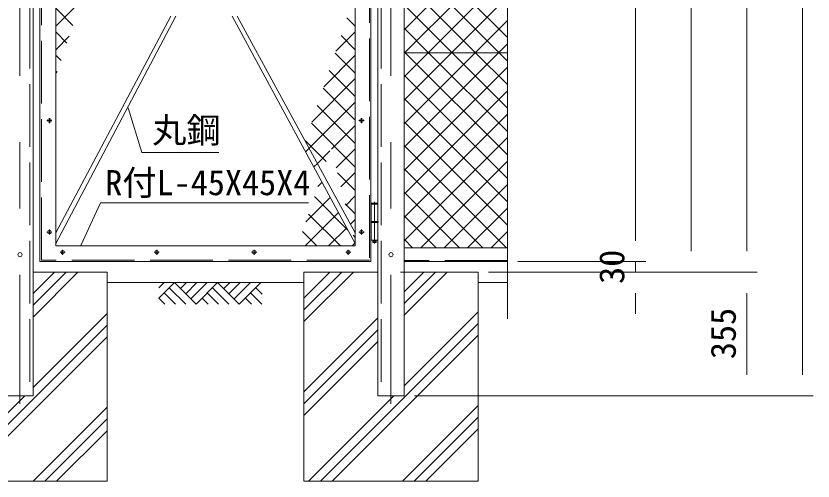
# Model space of a CAD drawing. Units: millimetres, scale not verified. Extents: x -6300 to 6300, y -4455 to 4455.
# Drawn here: x -3402 to -1114, y -967 to 369 of the extents above; entities that cross this region are included whole.
import ezdxf
from ezdxf.enums import TextEntityAlignment as Align

# ---------------------------------------------------------------- set-up
doc = ezdxf.new("R2010")
doc.units = ezdxf.units.MM
doc.header["$LTSCALE"] = 30
doc.linetypes.add('DASHED', pattern=[7.5, 6, -1.5])
doc.linetypes.add('USER1', pattern=[50.8, 31.75, -6.35, 6.35, -6.35])
for name, color, linetype, lineweight in [('0-2_D-STR3', 3, 'Continuous', 13), ('0-3_D-STR-DIM', 7, 'Continuous', 9), ('0-4_D-STR1', 1, 'Continuous', 18), ('0-5_D-STR4', 7, 'Continuous', 9), ('0-7_D-BMK', 2, 'USER1', 13), ('0-8_D-DCR-HCH', 7, 'Continuous', 9)]:
    doc.layers.add(name, color=color, linetype=linetype, lineweight=lineweight)
doc.styles.add('ＭＳ ゴシック', font='')
doc.styles.get('ＭＳ ゴシック').set_extended_font_data('MS Gothic')

msp = doc.modelspace()

# ---------------------------------------------------------------- linework, layer by layer
at = {"layer": '0-2_D-STR3'}
for p, q in [((-2288.08, 329.02), (-1991.4, 625.69)), ((-1991.4, 306.69), (-2288.08, 603.36)), ((-2286.34, 263.41), (-1991.4, 558.34)), ((-2218.98, 263.41), (-1991.4, 490.99)), ((-2082.83, 263.41), (-2288.08, 468.65)), ((-3288.08, 339.3), (-3214.56, 412.82)), ((-2151.63, 263.41), (-1991.4, 423.64)), ((-3238.64, 341.59), (-3288.08, 391.02)), ((-2150.18, 263.41), (-2288.08, 401.3)), ((-3288.08, -254.21), (-2957.52, 368.67)), ((-3288.08, -284.86), (-2942.85, 368.67)), ((-2428.08, -284.86), (-2781.06, 368.67)), ((-2428.08, -254.21), (-2766.7, 368.67)), ((-2428.08, 339.25), (-2451.93, 363.1)), ((-2084.28, 263.41), (-1991.4, 356.28)), ((-3255.66, 291.25), (-3288.08, 323.67)), ((-2484.23, 267.57), (-2428.08, 323.72)), ((-2217.53, 263.41), (-2288.08, 333.95)), ((-3288.08, 271.95), (-3248.96, 311.07)), ((-2428.08, 271.9), (-2468.95, 312.77)), ((-2016.93, 263.41), (-1991.4, 288.93)), ((-3272.67, 240.92), (-3288.08, 256.32)), ((-2518.63, 165.82), (-2428.08, 256.37)), ((-2428.08, 204.54), (-2485.97, 262.43)), ((-2288.08, 261.67), (-2286.34, 263.41)), ((-2288.08, 194.32), (-2218.98, 263.41)), ((-2288.08, 126.96), (-2151.63, 263.41)), ((-2288.08, 59.61), (-2084.28, 263.41)), ((-2288.08, -7.74), (-2016.93, 263.41)), ((-1991.4, 263.41), (-2288.08, 263.41)), ((-1991.4, 37.28), (-2217.53, 263.41)), ((-1991.4, 104.63), (-2150.18, 263.41)), ((-1991.4, 171.98), (-2082.83, 263.41)), ((-3288.08, 204.6), (-3283.36, 209.31)), ((-2428.08, 137.19), (-2502.98, 212.1)), ((-2288.08, -75.09), (-1991.4, 221.58)), ((-2553.03, 64.07), (-2428.08, 189.02)), ((-1991.4, -97.42), (-2288.08, 199.25)), ((-2428.08, 69.84), (-2520, 161.76)), ((-2288.08, -142.44), (-1991.4, 154.23)), ((-1991.4, -164.78), (-2288.08, 131.9)), ((-2428.08, 2.49), (-2537.02, 111.43)), ((-2288.08, -209.8), (-1991.4, 86.88)), ((-2428.08, -64.86), (-2554.04, 61.09)), ((-2496.11, -13.71), (-2428.08, 54.32)), ((-1991.4, -232.13), (-2288.08, 64.54)), ((-2511.27, -49.03), (-2571.05, 10.76)), ((-2288.08, -277.15), (-1991.4, 19.52)), ((-2482.6, -67.56), (-2428.08, -13.04)), ((-1994.29, -296.59), (-2288.08, -2.81)), ((-2240.17, -296.59), (-1991.4, -47.83)), ((-2428.08, -132.22), (-2479.2, -81.09)), ((-2469.09, -121.4), (-2428.08, -80.39)), ((-2061.65, -296.59), (-2288.08, -70.16)), ((-2535.37, -120.33), (-2523.4, -108.36)), ((-2528.25, -99.4), (-2528.28, -99.36)), ((-2172.82, -296.59), (-1991.4, -115.18)), ((-2569.77, -222.08), (-2499.78, -152.1)), ((-2449.15, -245.85), (-2545.3, -149.7)), ((-2455.58, -175.24), (-2428.08, -147.74)), ((-2129, -296.59), (-2288.08, -137.51)), ((-2428.08, -199.57), (-2456.64, -171)), ((-2363.38, -171.59), (-2382.78, -171.59)), ((-2382.78, -171.59), (-2382.78, -221.59)), ((-2382.58, -169.59), (-2381.58, -168.59)), ((-2382.58, -169.59), (-2382.58, -171.59)), ((-2382.58, -169.59), (-2363.58, -169.59)), ((-2364.58, -168.59), (-2381.58, -168.59)), ((-2364.58, -168.59), (-2363.58, -169.59)), ((-2363.58, -169.59), (-2363.58, -171.59)), ((-2363.38, -171.59), (-2363.38, -221.59)), ((-2105.46, -296.59), (-1991.4, -182.53)), ((-2571.93, -291.59), (-2476.16, -195.83)), ((-2470.76, -291.59), (-2562.32, -200.03)), ((-2196.35, -296.59), (-2288.08, -204.86)), ((-2362.58, -221.59), (-2383.58, -221.59)), ((-2383.58, -221.59), (-2383.58, -224.59)), ((-2362.58, -224.59), (-2383.58, -224.59)), ((-2382.78, -224.59), (-2382.78, -274.59)), ((-2363.38, -224.59), (-2363.38, -274.59)), ((-2362.58, -221.59), (-2362.58, -224.59)), ((-2538.11, -291.59), (-2579.33, -250.37)), ((-2504.58, -291.59), (-2452.54, -239.56)), ((-2038.11, -296.59), (-1991.4, -249.88)), ((-2428.08, -266.92), (-2434.09, -260.91)), ((-2263.7, -296.59), (-2288.08, -272.22)), ((-2437.22, -291.59), (-2428.92, -283.29)), ((-2428.56, -282.93), (-2428.08, -282.44)), ((-2363.38, -274.59), (-2382.78, -274.59)), ((-2378.08, -274.59), (-2378.08, -280.59)), ((-2377.08, -281.59), (-2378.08, -280.59)), ((-2369.08, -281.59), (-2377.08, -281.59)), ((-2368.08, -274.59), (-2368.08, -280.59))]:
    msp.add_line(p, q, dxfattribs=at)
for points in [[(-1991.4, 239.33), (-2015.48, 263.41), (-2288.08, 536.01)], [(-1991.4, -30.07), (-2284.89, 263.41), (-2288.08, 266.6)], [(-2570.65, -20.9), (-2560.46, -10.71), (-2428.08, 121.67)], [(-2547.02, -64.63), (-2536.74, -54.34), (-2500.97, -18.58)], [(-2442.07, -229.09), (-2441.85, -228.87), (-2428.08, -215.09)], [(-2369.08, -281.59), (-2368.08, -280.59), (-2378.08, -280.59)]]:
    msp.add_lwpolyline(points, dxfattribs=at)
for centre, radius in [((-3306.08, 68.41), 5.25), ((-2410.08, 68.41), 5.25), ((-3306.08, -251.59), 5.25), ((-2410.08, -251.59), 5.25), ((-2373.08, -276.59), 2), ((-3390.58, -316.59), 6), ((-3268.08, -309.59), 5.25), ((-2998.08, -309.59), 5.25), ((-2718.08, -309.59), 5.25), ((-2448.08, -309.59), 5.25), ((-2325.58, -316.59), 6)]:
    msp.add_circle(centre, radius, dxfattribs=at)
at = {"layer": '0-3_D-STR-DIM'}
for p, q in [((-1144.02, -661.59), (-1144.02, 2588.41)), ((-1304.02, -306.59), (-1304.02, 2573.41)), ((-1624.02, -276.59), (-1624.02, 1373.41)), ((-1464.02, -306.59), (-1464.02, 1373.41)), ((-1991.4, -500.38), (-1991.4, 1187.78)), ((-1624.02, -276.59), (-1624.02, -216.59)), ((-1961.4, -336.59), (-1594.02, -336.59)), ((-1961.4, -336.59), (-1594.02, -336.59)), ((-1624.02, -366.59), (-1624.02, -336.59)), ((-2045.58, -366.59), (-1434.02, -366.59)), ((-2045.58, -366.59), (-1274.02, -366.59)), ((-2045.58, -366.59), (-1594.02, -366.59)), ((-1893.9, -366.59), (-1274.02, -366.59)), ((-1624.02, -426.59), (-1624.02, -486.59)), ((-1304.02, -426.59), (-1304.02, -661.59)), ((-2258.08, -721.59), (-1114.02, -721.59)), ((-2258.08, -721.59), (-1274.02, -721.59))]:
    msp.add_line(p, q, dxfattribs=at)
for points in [[(-2819.83, -22.98), (-3040.32, -22.98), (-3080.34, 105.37)], [(-2561.87, -167.47), (-3159.17, -167.47), (-3216.17, -289.78)]]:
    msp.add_lwpolyline(points, dxfattribs=at)
at = {"layer": '0-4_D-STR1', "linetype": 'DASHED'}
for p, q in [((-3362.08, 2648.41), (-3362.08, -721.59)), ((-2354.08, 2648.41), (-2354.08, -721.59)), ((-3329.08, -332.59), (-3329.08, 1429.41)), ((-2387.08, -332.59), (-3329.08, -332.59)), ((-1991.4, -333.59), (-2288.08, -333.59))]:
    msp.add_line(p, q, dxfattribs=at)
at = {"layer": '0-4_D-STR1'}
for p, q in [((-3353.08, 2648.41), (-3353.08, -721.59)), ((-2363.08, 2648.41), (-2363.08, -721.59)), ((-2288.08, 2648.41), (-2288.08, -721.59)), ((-3288.08, -291.59), (-3288.08, 1388.41)), ((-2428.08, 1388.41), (-2428.08, -291.59)), ((-2428.08, -291.59), (-3288.08, -291.59)), ((-3288.08, -291.59), (-2428.08, -291.59)), ((-1991.4, -296.59), (-2288.08, -296.59)), ((-1991.4, -336.59), (-2288.08, -336.59)), ((-3353.08, -721.59), (-3428.08, -721.59)), ((-2363.08, -721.59), (-2288.08, -721.59))]:
    msp.add_line(p, q, dxfattribs=at)
msp.add_lwpolyline([(-2383.08, 1433.41), (-2383.08, -336.59), (-3333.08, -336.59), (-3333.08, 1433.41)], close=True, dxfattribs=at)
at = {"layer": '0-4_D-STR1', "linetype": 'DASHED'}
msp.add_lwpolyline([(-3329.08, 1429.41), (-2387.08, 1429.41), (-2387.08, -332.59)], dxfattribs=at)
at = {"layer": '0-5_D-STR4'}
for p, q in [((-3140.58, -366.59), (-3353.08, -366.59)), ((-3140.58, -366.59), (-3140.58, -966.59)), ((-2575.58, -366.59), (-2575.58, -966.59)), ((-2575.58, -366.59), (-2363.08, -366.59)), ((-2298.08, -366.59), (-2075.58, -366.59)), ((-2075.58, -366.59), (-2075.58, -966.59)), ((-2575.58, -396.59), (-3140.58, -396.59)), ((-2991.76, -411.44), (-2976.91, -396.59)), ((-2991.76, -441.14), (-2947.21, -396.59)), ((-2962.06, -411.44), (-2914.87, -458.62)), ((-2947.21, -396.59), (-2885.17, -458.62)), ((-2912.24, -396.59), (-2929.72, -414.08)), ((-2882.54, -396.59), (-2914.87, -428.93)), ((-2852.84, -396.59), (-2900.02, -443.78)), ((-2823.14, -396.59), (-2885.17, -458.62)), ((-2837.99, -411.44), (-2790.8, -458.62)), ((-2823.14, -396.59), (-2761.11, -458.62)), ((-2788.17, -396.59), (-2805.65, -414.08)), ((-2758.47, -396.59), (-2790.8, -428.93)), ((-2728.77, -396.59), (-2775.95, -443.78)), ((-2699.07, -396.59), (-2761.11, -458.62)), ((-2695.58, -429.78), (-2713.92, -411.44)), ((-1991.4, -396.59), (-2075.58, -396.59)), ((-2976.91, -426.29), (-2944.57, -458.63)), ((-2852.84, -426.29), (-2820.5, -458.62)), ((-2696.43, -458.62), (-2728.77, -426.29)), ((-2991.76, -441.14), (-2974.27, -458.62)), ((-2867.69, -441.14), (-2850.2, -458.62)), ((-2726.13, -458.62), (-2743.62, -441.14)), ((-3140.58, -966.59), (-3640.58, -966.59)), ((-2575.58, -966.59), (-2075.58, -966.59))]:
    msp.add_line(p, q, dxfattribs=at)
at = {"layer": '0-7_D-BMK'}
for p, q in [((-3390.58, 2673.7), (-3390.58, -744.72)), ((-2325.58, 2673.7), (-2325.58, -744.72)), ((-3306.08, 75.85), (-3306.08, 60.97)), ((-2410.08, 75.85), (-2410.08, 60.97)), ((-3298.64, 68.41), (-3313.52, 68.41)), ((-2402.64, 68.41), (-2417.52, 68.41)), ((-2373.08, -165.19), (-2373.08, -284.35)), ((-3298.64, -251.59), (-3313.52, -251.59)), ((-3306.08, -244.15), (-3306.08, -259.03)), ((-2402.64, -251.59), (-2417.52, -251.59)), ((-2410.08, -244.15), (-2410.08, -259.03)), ((-3260.64, -309.59), (-3275.52, -309.59)), ((-3268.08, -302.15), (-3268.08, -317.03)), ((-2990.64, -309.59), (-3005.52, -309.59)), ((-2998.08, -302.15), (-2998.08, -317.03)), ((-2710.64, -309.59), (-2725.52, -309.59)), ((-2718.08, -302.15), (-2718.08, -317.03)), ((-2440.64, -309.59), (-2455.52, -309.59)), ((-2448.08, -302.15), (-2448.08, -317.03))]:
    msp.add_line(p, q, dxfattribs=at)
at = {"layer": '0-8_D-DCR-HCH'}
for p, q in [((-3353.08, -495.62), (-3224.04, -366.59)), ((-3353.08, -461.95), (-3257.72, -366.59)), ((-3353.08, -428.27), (-3291.4, -366.59)), ((-2575.58, -508.72), (-2433.45, -366.59)), ((-2575.58, -475.04), (-2467.13, -366.59)), ((-2575.58, -441.36), (-2500.8, -366.59)), ((-2288.08, -490.62), (-2164.04, -366.59)), ((-2288.08, -456.95), (-2197.72, -366.59)), ((-2288.08, -423.27), (-2231.4, -366.59)), ((-2288.08, -692.68), (-2075.58, -480.18)), ((-3353.08, -697.68), (-3140.58, -485.18)), ((-2575.58, -710.77), (-2363.08, -498.27)), ((-3588.31, -966.59), (-3140.58, -518.86)), ((-2528.31, -966.59), (-2075.58, -513.86)), ((-2575.58, -744.45), (-2363.08, -531.95)), ((-2494.64, -966.59), (-2075.58, -547.53)), ((-3554.64, -966.59), (-3140.58, -552.53)), ((-2575.58, -778.12), (-2363.08, -565.62)), ((-3621.99, -966.59), (-3376.99, -721.59)), ((-2561.99, -966.59), (-2316.99, -721.59)), ((-3352.58, -966.59), (-3140.58, -754.59)), ((-2292.58, -966.59), (-2075.58, -749.59)), ((-3318.9, -966.59), (-3140.58, -788.26)), ((-2258.9, -966.59), (-2075.58, -783.26)), ((-3285.23, -966.59), (-3140.58, -821.94)), ((-2225.23, -966.59), (-2075.58, -816.94))]:
    msp.add_line(p, q, dxfattribs=at)

# ---------------------------------------------------------------- texts
at = {"layer": '0-3_D-STR-DIM', "style": 'ＭＳ ゴシック'}
for s, p in [('丸鋼', (-3011.15, -17.05)), ('R付L-45X45X4', (-3145.99, -167.35))]:
    msp.add_text(s, height=72.14, dxfattribs=at).set_placement(p, align=Align.BOTTOM_LEFT)
for s, p in [('30', (-1634.14, -400.53)), ('355', (-1314.14, -616.43))]:
    msp.add_text(s, height=72.14, rotation=90, dxfattribs=at).set_placement(p, align=Align.BOTTOM_LEFT)

doc.saveas('drawing.dxf')
